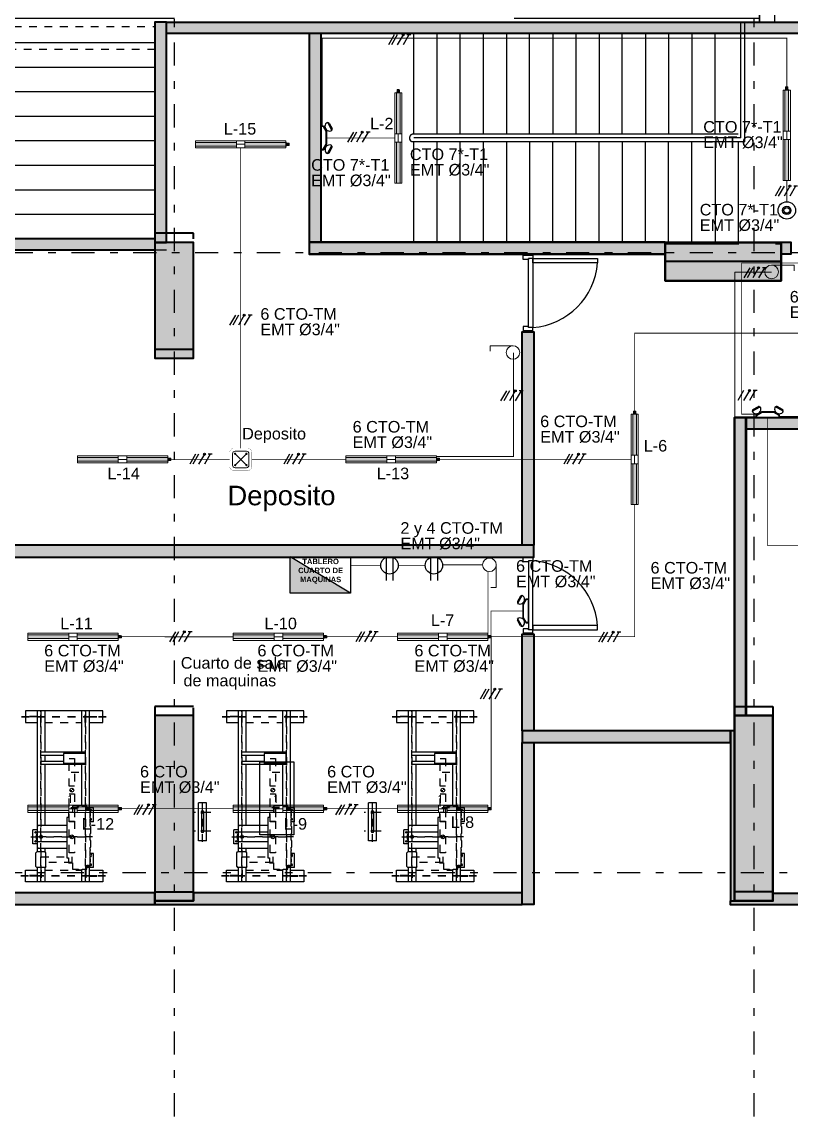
# Model space of a CAD drawing. Header units: millimetres. Extents: x 154 to 500, y 38 to 256.
# Drawn here: x 257.01 to 266.96, y 48.11 to 62.34 of the extents above; entities that cross this region are included whole.
import ezdxf
from ezdxf.enums import TextEntityAlignment as Align
from ezdxf.lldxf.tags import DXFTag

# ---------------------------------------------------------------- set-up
doc = ezdxf.new("R2010")
doc.units = ezdxf.units.MM
for name, pattern in [('CENTER', [0.7, 0.3, -0.2, 0, -0.2]), ('CENTER2', [28.575, 19.05, -3.175, 3.175, -3.175]), ('CENTERX2', [4, 2.5, -0.5, 0.5, -0.5]), ('DASHDOT2', [0.5, 0.25, -0.125, 0, -0.125]), ('DASHED2', [9.525, 6.35, -3.175]), ('DASHEDX2', [1.5, 1, -0.5]), ('HIDDEN', [9.525, 6.35, -3.175]), ('HIDDEN2', [4.7625, 3.175, -1.5875]), ('LÍNEAS_OCULTASX2', [0.75, 0.5, -0.25]), ('PHANTOMX2', [5, 2.5, -0.5, 0.5, -0.5, 0.5, -0.5])]:
    doc.linetypes.add(name, pattern=pattern)
doc.layers.get('Defpoints').update_dxf_attribs({"color": 8})
for name, color, linetype in [('-ALAMBRADO', 7, 'Continuous'), ('-CN-GYD-ILUMINACION-EM', 1, 'Continuous'), ('-CN-GYD-TEXTOS', 7, 'Continuous'), ('1amobla', 253, 'Continuous'), ('A-columnas', 6, 'Continuous'), ('AMOBLAMIENTO', 252, 'Continuous'), ('ANGULO', 3, 'Continuous'), ('AREA PARQUEO', 253, 'Continuous'), ('CAJA DE PASO', 86, 'Continuous'), ('CIELOS', 2, 'Continuous'), ('E-BORDE LOSA', 4, 'Continuous'), ('EJE-ESTRUCTURA', 254, 'CENTER'), ('EJES', 1, 'DASHDOT2'), ('HATCH', 2, 'Continuous'), ('JCA_PROYECCIONES', 1, 'HIDDEN2'), ('LUMINARIA DE EMERGENCIA', 1, 'Continuous'), ('MAQUINA', 31, 'Continuous'), ('MAQUINA BASE', 82, 'Continuous'), ('MAQUINA VIGAS', 84, 'Continuous'), ('MAQUINA ZAPATAS', 84, 'Continuous'), ('MUROS', 30, 'Continuous'), ('PROYECCION', 1, 'DASHED2'), ('SENSOR MOVIMIENTO', 3, 'Continuous'), ('suiches', 3, 'Continuous'), ('TB', 7, 'Continuous'), ('TOMA', 1, 'Continuous')]:
    doc.layers.add(name, color=color, linetype=linetype)
for name, color, linetype, lineweight in [('-CN-GYD-ILUMINACIÓN', 3, 'Continuous', 20), ('-CN-GYD-LUMINARIA LED HERMETICA', 1, 'Continuous', 5), ('-CN-GYD-TUBERÍA ILUMINACION', 5, 'Continuous', 18), ('-CN-GYD-TUBERÍA TOMACORRIENTE PVC', 86, 'Continuous', 18), ('-CN-INTERRUPTORES DE PARED', 3, 'Continuous', 20), ('_TEXTO', 7, 'Continuous', 9), ('Columna', 250, 'Continuous', 40), ('TEXTOS', 7, 'Continuous', 20), ('Textos 1', 7, 'Continuous', 25)]:
    doc.layers.add(name, color=color, linetype=linetype, lineweight=lineweight)
doc.layers.add('A-HATCH CONCRETO', color=7, linetype='Continuous', true_color=0xb8b8b8)
doc.layers.add('Estructura', color=7, linetype='Continuous', lineweight=40, true_color=0x383838)
doc.layers.add('Muro', color=7, linetype='Continuous', lineweight=40, true_color=0x2b2b2b)
doc.styles.add('CORPORATIVO', font='simplex.shx')
doc.styles.add('DIM', font='ROMANS.shx')
doc.styles.add('GYD', font='arial.ttf', dxfattribs={"height": 2.5})
doc.styles.get("Standard").update_dxf_attribs({"font": 'arial.ttf'})
tags = doc.linetypes.add('EMT_LINE', pattern='A,0.5,-0.2,["EMT",Standard,S=0.1,R=0,X=-0.1,Y=-0.05],-0.25', length=0.95).pattern_tags.tags
tags[6] = DXFTag(74, 10)
doc.dimstyles.new('dim-10', dxfattribs={"dimscale": 10, "dimtxt": 0.0015, "dimasz": 0.0008, "dimexe": 0.0003, "dimexo": 0.001, "dimgap": 0.0005, "dimtad": 2, "dimzin": 4, "dimdsep": 46, "dimtxsty": 'DIM', "dimblk": 'ARCHTICK', "dimcen": 0.0025, "dimclrd": 1, "dimclre": 256, "dimclrt": 2, "dimadec": 0, "dimazin": 0, "dimtfac": 1, "dimtmove": 2, "dimatfit": 0, "dimldrblk": 'OPEN30', "dimfxl": 1, "dimtolj": 1, "dimtzin": 0, "dimarcsym": 0})
pattern_1 = [(270, (73.633, -1.35), (10.40324, -6.00631), [1.50158, -10.51105]), (360, (73.6335, -2.101), (10.40324, 6.00631), [0.75079, -20.05569]), (360, (73.6335, -2.289), (10.40324, 6.00631), [0.60063, -20.20584]), (360, (73.6335, -1.9134), (10.40324, 6.00631), [0.60063, -20.20584]), (330, (73.633, -2.477), (10.40324, 6.00631), [0.4805, -11.53212]), (30, (73.633, -1.726), (4e-09, 12.01262), [0.4805, -11.53212])]

# ---------------------------------------------------------------- blocks, each defined once
blk = doc.blocks.new('_ArchTick')
at = {"color": 0, "linetype": 'ByBlock', "const_width": 0.15}
blk.add_lwpolyline([(-0.5, -0.5), (0.5, 0.5)], dxfattribs=at)
blk = doc.blocks.new('*D113')
at = {"layer": 'CIELOS', "lineweight": -2, "ltscale": 0.01, "transparency": 16777216}
for p, q in [((266.55, 62.347), (266.55, 63.016)), ((266.75, 62.347), (266.75, 63.016))]:
    blk.add_line(p, q, dxfattribs=at)
at = {"layer": 'CIELOS', "color": 1, "lineweight": -2, "ltscale": 0.01, "transparency": 16777216}
blk.add_line((266.75, 63.013), (266.55, 63.013), dxfattribs=at)
at = {"layer": 'Defpoints', "color": 0, "ltscale": 0.01, "transparency": 16777216}
for p in [(266.55, 63.013), (266.55, 62.337), (266.75, 62.337)]:
    blk.add_point(p, dxfattribs=at)
at = {"layer": 'CIELOS', "color": 1, "lineweight": -2, "ltscale": 0.01, "transparency": 16777216, "xscale": 0.008, "yscale": 0.008, "zscale": 0.008, "rotation": 180}
blk.add_blockref('_ArchTick', (266.55, 63.013), dxfattribs=at)
at = {"layer": 'CIELOS', "color": 1, "lineweight": -2, "ltscale": 0.01, "transparency": 16777216, "xscale": 0.008, "yscale": 0.008, "zscale": 0.008}
blk.add_blockref('_ArchTick', (266.75, 63.013), dxfattribs=at)
at = {"layer": 'CIELOS', "color": 2, "ltscale": 0.01, "transparency": 16777216, "insert": (266.65, 63.025), "char_height": 0.015, "attachment_point": 5, "style": 'DIM'}
blk.add_mtext('\\A1;.20', dxfattribs=at)
blk = doc.blocks.new('_Open30')
at = {"color": 0, "linetype": 'ByBlock', "lineweight": -2}
for p, q in [((-1, 0.3), (0, 0)), ((0, 0), (-1, -0.3)), ((0, 0), (-1, 0))]:
    blk.add_line(p, q, dxfattribs=at)
blk = doc.blocks.new('GG_HERMETICA')
h = blk.add_hatch()
h.set_pattern_fill('SWAMP', color=252, scale=0.472938, angle=270)
h.set_pattern_definition(pattern_1)
h.paths.add_polyline_path([(-20, -30), (-20, 17), (-550, 17), (-550, -30)])
h = blk.add_hatch()
h.set_pattern_fill('SWAMP', color=252, scale=0.472938, angle=270)
h.set_pattern_definition(pattern_1)
h.paths.add_polyline_path([(620, -30), (620, 17), (90, 17), (90, -30)])
at = {"layer": '-CN-GYD-ILUMINACIÓN', "color": 1, "extrusion": (0, 0, -1)}
for p, q in [((-550, -53), (-550, 40)), ((-550, 40), (-525, 40)), ((-525, 40), (-20, 40)), ((90, 40), (620, 40)), ((620, 40), (620, -53)), ((-20, -53), (-550, -53)), ((594, -53), (90, -53)), ((620, -53), (594, -53))]:
    blk.add_line(p, q, dxfattribs=at)
at = {"layer": '-CN-GYD-ILUMINACIÓN', "color": 1}
for p, q in [((90, 40), (-20, 40)), ((-20, 40), (-20, -53)), ((90, -53), (90, 40)), ((622, 6), (620, 6)), ((620, 6), (620, -6)), ((622, 10), (623, 11)), ((622, 8), (622, 10)), ((622, 7), (622, 8)), ((622, 5), (622, 7)), ((622, -6), (622, 6)), ((623, 4), (622, 5)), ((622, -3), (623, 1)), ((623, 11), (623, 11)), ((623, 11), (630, 11)), ((623, 1), (623, 4)), ((623, 1), (623, 1)), ((630, 11), (630, 6)), ((630, 6), (631, 6)), ((631, 6), (631, 9)), ((631, 9), (639, 9)), ((639, 9), (639, 6)), ((639, 6), (640, 6)), ((640, 10), (650, 10)), ((640, 6), (640, 10)), ((650, 10), (652, 8)), ((652, 8), (656, 8)), ((656, 8), (658, 8)), ((658, 8), (661, 5)), ((661, 5), (661, -6)), ((-20, -6), (90, -6)), ((620, -19), (620, -6)), ((622, -19), (620, -19)), ((622, -6), (622, -3)), ((622, -6), (622, -9)), ((622, -6), (622, -19)), ((622, -9), (623, -13)), ((623, -17), (622, -18)), ((622, -18), (622, -19)), ((622, -19), (622, -21)), ((622, -21), (622, -22)), ((622, -22), (623, -24)), ((623, -13), (623, -14)), ((623, -14), (623, -17)), ((623, -24), (623, -24)), ((623, -24), (630, -24)), ((630, -24), (630, -19)), ((630, -19), (631, -19)), ((631, -19), (631, -22)), ((631, -22), (639, -22)), ((639, -22), (639, -19)), ((639, -19), (640, -19)), ((640, -19), (640, -22)), ((640, -22), (650, -22)), ((650, -22), (652, -20)), ((652, -20), (656, -20)), ((656, -20), (658, -20)), ((658, -20), (661, -17)), ((661, -17), (661, -6))]:
    blk.add_line(p, q, dxfattribs=at)
for points in [[(623, 4), (630, 4)], [(623, 1), (630, 1)], [(629, 11), (629, 4), (629, 1), (629, -6)], [(630, 6), (630, -6)], [(631, 6), (631, -6)], [(639, 2), (631, 2)], [(639, 6), (639, -6)], [(640, 6), (640, -6)], [(640, 1), (650, 1), (650, 3), (640, 3)], [(650, 3), (652, 5)], [(650, 1), (652, -3)], [(652, 8), (652, -6)], [(-20, -53), (90, -53)], [(623, -14), (630, -14)], [(623, -17), (630, -17)], [(629, -24), (629, -17), (629, -14), (629, -6)], [(630, -19), (630, -6)], [(631, -19), (631, -6)], [(639, -15), (631, -15)], [(639, -19), (639, -6)], [(640, -19), (640, -6)], [(640, -14), (650, -14), (650, -15), (640, -15)], [(650, -14), (652, -10)], [(650, -15), (652, -17)], [(652, -20), (652, -6)]]:
    blk.add_lwpolyline(points, dxfattribs=at)
at = {"color": 1}
for points in [[(-20, 17), (-20, -30), (-550, -30), (-550, 17)], [(620, 17), (620, -30), (90, -30), (90, 17)]]:
    blk.add_lwpolyline(points, close=True, dxfattribs=at)
blk = doc.blocks.new('*U73')
at = {"layer": '-CN-GYD-ILUMINACION-EM', "ltscale": 0.3}
for p, q in [((-145, 270), (-200, 170)), ((-114, 285), (-197, 136)), ((-119, 277), (-119, 277)), ((-193, 144), (-193, 144)), ((-145, -270), (-200, -170)), ((-114, -285), (-197, -136)), ((-193, -144), (-193, -144)), ((-119, -277), (-119, -277))]:
    blk.add_line(p, q, dxfattribs=at)
at = {"layer": '-CN-GYD-ILUMINACION-EM'}
for p, q in [((0, 217), (-46, 217)), ((0, 207), (-40, 207)), ((0, -217), (0, 217)), ((-104, 116), (-104, -116)), ((-94, 114), (-94, -114)), ((-46, -217), (0, -217)), ((-40, -207), (0, -207))]:
    blk.add_line(p, q, dxfattribs=at)
for points in [[(-46, 217), (-104, 116)], [(-40, 207), (-94, 114)], [(-56, 199), (-70, 208)], [(-96, 130), (-110, 138)], [(-96, -130), (-110, -138)], [(-46, -217), (-104, -116)], [(-40, -207), (-94, -114)], [(-56, -199), (-70, -208)]]:
    blk.add_lwpolyline(points, dxfattribs=at)
at = {"layer": '-CN-GYD-ILUMINACION-EM', "ltscale": 0.3}
for centre, radius, start, end in [((-156, 211), 85.5, 240.9715, 60.9715), ((-128, 260), 19.1, 60.9715, 150.9715), ((-183, 161), 19.1, 150.9715, 240.9715), ((-183, -161), 19.1, 119.0285, 209.0285), ((-156, -211), 85.5, 299.0285, 119.0285), ((-128, -260), 19.1, 209.0285, 299.0285)]:
    blk.add_arc(centre, radius, start, end, dxfattribs=at)
at = {"layer": '-CN-GYD-TEXTOS', "style": 'GYD'}
blk.add_attdef('5', (-68, -406), '', height=125, rotation=90, dxfattribs=at)
blk = doc.blocks.new('*U115')
at = {"layer": '-CN-GYD-ILUMINACION-EM', "ltscale": 0.3}
for p, q in [((-145, 270), (-200, 170)), ((-114, 285), (-197, 136)), ((-119, 277), (-119, 277)), ((-193, 144), (-193, 144)), ((-145, -270), (-200, -170)), ((-114, -285), (-197, -136)), ((-193, -144), (-193, -144)), ((-119, -277), (-119, -277))]:
    blk.add_line(p, q, dxfattribs=at)
at = {"layer": '-CN-GYD-ILUMINACION-EM'}
for p, q in [((0, 217), (-46, 217)), ((0, 207), (-40, 207)), ((0, -217), (0, 217)), ((-104, 116), (-104, -116)), ((-94, 114), (-94, -114)), ((-46, -217), (0, -217)), ((-40, -207), (0, -207))]:
    blk.add_line(p, q, dxfattribs=at)
for points in [[(-46, 217), (-104, 116)], [(-40, 207), (-94, 114)], [(-56, 199), (-70, 208)], [(-96, 130), (-110, 138)], [(-96, -130), (-110, -138)], [(-46, -217), (-104, -116)], [(-40, -207), (-94, -114)], [(-56, -199), (-70, -208)]]:
    blk.add_lwpolyline(points, dxfattribs=at)
at = {"layer": '-CN-GYD-ILUMINACION-EM', "ltscale": 0.3}
for centre, radius, start, end in [((-156, 211), 85.5, 240.9715, 60.9715), ((-128, 260), 19.1, 60.9715, 150.9715), ((-183, 161), 19.1, 150.9715, 240.9715), ((-183, -161), 19.1, 119.0285, 209.0285), ((-156, -211), 85.5, 299.0285, 119.0285), ((-128, -260), 19.1, 209.0285, 299.0285)]:
    blk.add_arc(centre, radius, start, end, dxfattribs=at)
at = {"layer": '-CN-GYD-TEXTOS', "style": 'GYD'}
blk.add_attdef('5', (-68, -406), '', height=125, rotation=90, dxfattribs=at)
blk = doc.blocks.new('A$C6eb1346c')
at = {"layer": '-CN-INTERRUPTORES DE PARED', "color": 3, "extrusion": (0, 0, -1)}
for p, q in [((0.176, 0.352), (0.764, 0.352)), ((0.764, 0.352), (0.764, 0.208))]:
    blk.add_line(p, q, dxfattribs=at)
blk.add_circle((-0.176, 0.176), 0.176, dxfattribs=at)
blk = doc.blocks.new('Caja de paso')
at = {"layer": '-CN-GYD-TUBERÍA TOMACORRIENTE PVC', "const_width": 0.00173}
blk.add_lwpolyline([(-0.111, 0.067), (-0.111, -0.067, 0.414214), (-0.067, -0.111), (0.067, -0.111, 0.414214), (0.111, -0.067), (0.111, 0.067, 0.414214), (0.067, 0.111), (-0.067, 0.111, 0.414214)], format="xyb", close=True, dxfattribs=at)
at = {"layer": '-CN-GYD-TUBERÍA TOMACORRIENTE PVC'}
blk.add_lwpolyline([(-0.057, -0.082), (0.057, -0.082, 0.414214), (0.082, -0.057), (0.082, 0.057, 0.414214), (0.057, 0.082), (-0.057, 0.082, 0.414214), (-0.082, 0.057), (-0.082, -0.057, 0.414214)], format="xyb", close=True, dxfattribs=at)
at = {"layer": '-CN-GYD-TUBERÍA TOMACORRIENTE PVC', "linetype": 'LÍNEAS_OCULTASX2'}
for points in [[(-0.057, 0.057), (0.057, -0.057)], [(0.057, 0.057), (-0.057, -0.057)]]:
    blk.add_lwpolyline(points, dxfattribs=at)
at = {"layer": '-CN-GYD-TUBERÍA TOMACORRIENTE PVC'}
for centre in [(-0.057, 0.057), (0.057, 0.057), (-0.057, -0.057), (0.057, -0.057)]:
    blk.add_circle(centre, 0.00665, dxfattribs=at)
blk = doc.blocks.new('Sensor 360º_')
at = {"layer": 'suiches'}
for radius in [0.113, 0.054, 0.0375]:
    blk.add_circle((0, 0), radius, dxfattribs=at)
blk = doc.blocks.new('3x')
at = {"layer": '-ALAMBRADO'}
h = blk.add_hatch(color=256, dxfattribs=at)
edge = h.paths.add_edge_path()
edge.add_arc((0.078, 0.13), 0.025, 0, 360)
for p, q in [((-0.152, 0.13), (-0.302, -0.13)), ((-0.072, 0.13), (-0.222, -0.13)), ((0.078, 0.13), (-0.072, -0.13)), ((0.228, 0.13), (0.078, -0.13))]:
    blk.add_line(p, q, dxfattribs=at)
blk.add_lwpolyline([(0.278, 0.13), (0.178, 0.13)], dxfattribs=at)
blk.add_circle((0.078, 0.13), 0.025, dxfattribs=at)
blk = doc.blocks.new('*U60')
at = {"layer": '-ALAMBRADO'}
blk.add_blockref('3x', (0, 0), dxfattribs=at)
blk = doc.blocks.new('2x')
at = {"layer": '-ALAMBRADO'}
h = blk.add_hatch(color=256, dxfattribs=at)
edge = h.paths.add_edge_path()
edge.add_arc((0.075, 0.13), 0.025, 0, 360)
for p, q in [((-0.075, 0.13), (-0.225, -0.13)), ((0.075, 0.13), (-0.075, -0.13)), ((0.225, 0.13), (0.075, -0.13))]:
    blk.add_line(p, q, dxfattribs=at)
blk.add_lwpolyline([(0.275, 0.13), (0.175, 0.13)], dxfattribs=at)
blk.add_circle((0.075, 0.13), 0.025, dxfattribs=at)
blk = doc.blocks.new('*U63')
at = {"layer": '-ALAMBRADO'}
blk.add_blockref('2x', (0, 0), dxfattribs=at)
blk = doc.blocks.new('t')
at = {"layer": 'TOMA'}
for p, q in [((0.0063, 0.03), (0.2042, 0.03)), ((0.0063, -0.03), (0.2042, -0.03))]:
    blk.add_line(p, q, dxfattribs=at)
blk.add_circle((0.075, 0), 0.075, dxfattribs=at)
blk = doc.blocks.new('TB')
at = {"layer": 'TB'}
h = blk.add_hatch(color=256, dxfattribs=at)
h.dxf.hatch_style = 1
h.paths.add_polyline_path([(0.1564, 0), (-0.1564, 0.1562), (-0.1564, 0)])
blk.add_lwpolyline([(-0.1564, 0.1562), (0.1564, 0.1562), (0.1564, 0), (-0.1564, 0)], close=True, dxfattribs=at)
blk.add_lwpolyline([(0.1564, 0), (-0.1564, 0.1562)], dxfattribs=at)
blk = doc.blocks.new('*D132')
at = {"layer": 'CIELOS', "lineweight": -2, "ltscale": 0.01, "transparency": 16777216}
for p, q in [((27.616, 14.234), (27.616, 14.903)), ((27.816, 14.234), (27.816, 14.903))]:
    blk.add_line(p, q, dxfattribs=at)
at = {"layer": 'CIELOS', "color": 1, "lineweight": -2, "ltscale": 0.01, "transparency": 16777216}
blk.add_line((27.816, 14.9), (27.616, 14.9), dxfattribs=at)
at = {"layer": 'Defpoints', "color": 0, "ltscale": 0.01, "transparency": 16777216}
for p in [(27.616, 14.9), (27.616, 14.224), (27.816, 14.224)]:
    blk.add_point(p, dxfattribs=at)
at = {"layer": 'CIELOS', "color": 1, "lineweight": -2, "ltscale": 0.01, "transparency": 16777216, "xscale": 0.008, "yscale": 0.008, "zscale": 0.008, "rotation": 180}
blk.add_blockref('_ArchTick', (27.616, 14.9), dxfattribs=at)
at = {"layer": 'CIELOS', "color": 1, "lineweight": -2, "ltscale": 0.01, "transparency": 16777216, "xscale": 0.008, "yscale": 0.008, "zscale": 0.008}
blk.add_blockref('_ArchTick', (27.816, 14.9), dxfattribs=at)
at = {"layer": 'CIELOS', "color": 2, "ltscale": 0.01, "transparency": 16777216, "insert": (27.716, 14.912), "char_height": 0.015, "attachment_point": 5, "style": 'DIM'}
blk.add_mtext('\\A1;.20', dxfattribs=at)
blk = doc.blocks.new('dcedfedwed')
at = {"layer": 'HATCH'}
h = blk.add_hatch(color=256, dxfattribs=at)
h.paths.add_polyline_path([(0, 630), (0, 605), (25, 605, 0.414214)])
h.paths.add_polyline_path([(0, 605), (-25, 605, 0.414214), (0, 580)])
h = blk.add_hatch(color=256, dxfattribs=at)
h.paths.add_polyline_path([(0, 25), (0, 0), (25, 0, 0.414214)])
h.paths.add_polyline_path([(0, 0), (-25, 0, 0.414214), (0, -25)])
at = {"layer": 'ANGULO', "linetype": 'CENTERX2'}
for p, q in [((-87, 230), (87, 230)), ((-92, -230), (92, -230))]:
    blk.add_line(p, q, dxfattribs=at)
at = {"layer": 'EJES', "ltscale": 2}
for p, q in [((910, 670), (910, 150)), ((800, 530), (1020, 530)), ((800, 290), (1020, 290))]:
    blk.add_line(p, q, dxfattribs=at)
for points, elevation in [([(-175, -1025), (-175, 1185)], 0), ([(532, 605), (-268, 605)], -388613), ([(654, -950), (-445, -950)], -388613)]:
    blk.add_lwpolyline(points, close=True, dxfattribs=dict(at, elevation=elevation))
for points in [[(400, -1025), (400, 1185)], [(662, 1110), (-437, 1110)]]:
    blk.add_lwpolyline(points, close=True, dxfattribs=at)
at = {"layer": 'HATCH'}
for centre in [(0, 605), (0, 0)]:
    blk.add_circle(centre, 25, dxfattribs=at)
at = {"layer": 'MAQUINA', "linetype": 'Continuous', "ltscale": 3, "elevation": -388613}
blk.add_lwpolyline([(-189, 205), (-135, 205, -0.365977), (-132, 202, 0.365977), (-129, 200), (-85, 200), (-85, 206), (-10, 206), (-10, 290), (44, 290), (44, 355), (64, 355), (64, 875), (44, 875), (44, 940), (-10, 940), (-10, 1024), (-85, 1024), (-85, 1030), (-129, 1030, 0.365977), (-132, 1028, -0.365977), (-135, 1025), (-193, 1025), (-193, 970), (-216, 970), (-216, 977, 0.414214), (-218, 978), (-232, 978, 0.414214), (-233, 977), (-233, 965), (-238, 965), (-238, 880), (-237, 880), (-237, 870), (-240, 870, 0.388879), (-241, 868), (-241, 862, 0.388879), (-240, 860), (-237, 860), (-237, 780), (-240, 780, 0.388879), (-241, 778), (-241, 772, 0.388879), (-240, 770), (-237, 769), (-237, 744, 0.27418), (-247, 727), (-247, 663, 0.27418), (-237, 646), (-237, 610), (-240, 610, 0.388879), (-241, 608), (-241, 602, 0.388879), (-240, 600), (-237, 600), (-237, 564, 0.27418), (-247, 547), (-247, 483, 0.27418), (-237, 466), (-237, 441), (-240, 440, 0.388879), (-241, 438), (-241, 432, 0.388879), (-240, 430), (-237, 430), (-237, 370), (-240, 370, 0.388879), (-241, 368), (-241, 362, 0.388879), (-240, 360), (-237, 360), (-237, 352), (-238, 352), (-238, 265), (-233, 265), (-233, 254, 0.414214), (-232, 252), (-218, 252, 0.414214), (-216, 254), (-216, 262), (-193, 262), (-193, 206), (-189, 206)], format="xyb", dxfattribs=at)
at = {"layer": 'MAQUINA BASE', "linetype": 'Continuous', "ltscale": 3}
for p, q in [((335, 990, -388613), (345, 1000, -388613)), ((345, 1000, -388613), (455, 1000, -388613)), ((465, 990, -388613), (455, 1000, -388613)), ((335, 990, -388613), (335, 810, -388613)), ((465, 990, -388613), (465, 810, -388613)), ((335, 810, -388613), (345, 800, -388613)), ((345, 800, -388613), (455, 800, -388613)), ((465, 810, -388613), (455, 800, -388613)), ((64, 670), (450, 670)), ((860, 655), (960, 655)), ((860, 655), (860, 165)), ((960, 655), (960, 165)), ((450, 540), (64, 540)), ((899, 535), (902, 535)), ((899, 285), (899, 535)), ((906, 528), (902, 535)), ((914, 528), (918, 535)), ((921, 535), (918, 535)), ((921, 285), (921, 535)), ((899, 285), (902, 285)), ((906, 292), (902, 285)), ((914, 292), (918, 285)), ((921, 285), (918, 285)), ((860, 165), (960, 165))]:
    blk.add_line(p, q, dxfattribs=at)
at = {"layer": 'MAQUINA BASE', "linetype": 'Continuous', "ltscale": 3, "elevation": -388613}
blk.add_lwpolyline([(-193, 985), (-235, 985), (-235, 965)], dxfattribs=at)
at = {"layer": 'MAQUINA BASE', "linetype": 'Continuous', "ltscale": 3}
for points in [[(64, 460), (440, 460), (450, 470), (450, 740), (440, 750), (64, 750)], [(-235, 265), (-235, 245), (-193, 245)]]:
    blk.add_lwpolyline(points, dxfattribs=at)
blk.add_circle((400, 605), 20, dxfattribs=at)
for centre, radius, start, end in [((910, 530), 20, 303.367, 236.633), ((910, 530), 4, 0, 180), ((910, 530), 4, 180, 0), ((910, 290), 20, 123.367, 56.633), ((910, 290), 4, 0, 180), ((910, 290), 4, 180, 0)]:
    blk.add_arc(centre, radius, start, end, dxfattribs=at)
at = {"layer": 'MAQUINA VIGAS'}
for p, q in [((-225, 1000, -388613), (-225, 1185)), ((-125, 1030, -388613), (-125, 1185)), ((350, 1000, -388613), (350, 1185)), ((450, 1000, -388613), (450, 1185)), ((350, 750), (350, 800, -388613)), ((450, 675), (450, 800, -388613)), ((350, 185), (350, 460)), ((450, -1025), (450, 495)), ((-225, -1025), (-225, 230)), ((-125, -315), (-125, 200)), ((350, -315), (350, 185)), ((-175, -330), (-175, -370)), ((-175, -330), (400, -330)), ((-170, -475), (-170, -345)), ((-170, -345), (110, -345)), ((-125, -330), (-125, -315)), ((110, -475), (110, -345)), ((110, -370), (400, -370)), ((350, -330), (350, -315)), ((350, -450), (350, -370)), ((400, -330), (400, -370)), ((-175, -450), (-175, -490)), ((-175, -490), (400, -490)), ((-170, -475), (110, -475)), ((-125, -1025), (-125, -490)), ((110, -450), (400, -450)), ((350, -1025), (350, -490)), ((400, -450), (400, -490))]:
    blk.add_line(p, q, dxfattribs=at)
at = {"layer": 'MAQUINA VIGAS', "linetype": 'PHANTOMX2', "ltscale": 2}
for p, q in [((350, 1035), (-125, 1035)), ((350, -875), (-125, -875))]:
    blk.add_line(p, q, dxfattribs=at)
at = {"layer": 'MAQUINA VIGAS', "linetype": 'DASHEDX2', "ltscale": 3}
for p, q in [((-175, -370), (-170, -370)), ((-175, -450), (-170, -450))]:
    blk.add_line(p, q, dxfattribs=at)
at = {"layer": 'MAQUINA VIGAS', "linetype": 'CENTERX2', "ltscale": 2}
blk.add_line((-61, -330), (61, -330), dxfattribs=at)
at = {"layer": 'MAQUINA VIGAS'}
for points in [[(-225, 1035), (-400, 1035), (-400, 1185), (600, 1185), (600, 1035), (450, 1035)], [(-225, -875), (-400, -875), (-400, -1025), (600, -1025), (600, -875), (450, -875)]]:
    blk.add_lwpolyline(points, dxfattribs=at)
at = {"layer": 'MAQUINA ZAPATAS', "linetype": 'Continuous', "ltscale": 3}
for p, q in [((-280, 1000, -388613), (-280, 820, -388613)), ((-280, 1000, -388613), (-193, 1000, -388613)), ((-280, 820, -388613), (-237, 820, -388613)), ((450, 695), (505, 695)), ((505, 695), (505, 515)), ((450, 515), (505, 515)), ((-280, 410, -388613), (-237, 410)), ((-280, 410, -388613), (-280, 230)), ((-280, 230), (-193, 230))]:
    blk.add_line(p, q, dxfattribs=at)
for centre in [(470, 663), (470, 547)]:
    blk.add_circle(centre, 10, dxfattribs=at)
for centre, radius, start, end in [((-239, 844), 17.6, 97.1345, 277.845), ((-246, 968, -388613), 10, 342.5424, 314.427), ((-175, 910, -388613), 67.5, 160.1763, 199.8237), ((400, 605), 67.5, 317.7946, 42.2054), ((-246, 378), 10, 25.8419, 296.1197), ((-175, 320), 67.5, 160.1763, 199.8237), ((-246, 378), 10, 307.5793, 334.1581), ((-246, 378), 10, 307.5793, 334.1581), ((-246, 262), 10, 45.573, 17.4576)]:
    blk.add_arc(centre, radius, start, end, dxfattribs=at)
at = {"layer": 'PROYECCION'}
for p, q in [((-179, 1035), (-179, 1185)), ((-172, 1035), (-172, 1185)), ((396, 1035), (396, 1185)), ((403, 1035), (403, 1185)), ((-225, 1113), (-400, 1113)), ((-225, 1106), (-400, 1106)), ((450, 1113), (600, 1113)), ((450, 1106), (600, 1106)), ((-225, -947), (-400, -947)), ((-225, -954), (-400, -954)), ((-179, -875), (-179, -1025)), ((-172, -875), (-172, -1025)), ((396, -875), (396, -1025)), ((403, -875), (403, -1025)), ((450, -947), (600, -947)), ((450, -954), (600, -954))]:
    blk.add_line(p, q, dxfattribs=at)
at = {"layer": 'PROYECCION', "linetype": 'DASHEDX2', "elevation": -388613}
for points in [[(0, 936), (400, 936), (400, 864), (0, 864)], [(-35, 810), (35, 810), (35, 400), (-35, 400)], [(-36, 410), (36, 410), (36, 50), (-36, 50)], [(-36, -50), (36, -50), (36, -410), (-36, -410)]]:
    blk.add_lwpolyline(points, close=True, dxfattribs=at)
blk = doc.blocks.new('estructura cubiertas')
at = {"layer": 'EJE-ESTRUCTURA'}
for p, q in [((2131, -5855.354), (2131, -5914.914)), ((2138.498, -5855.354), (2138.498, -5914.914)), ((2138.498, -5855.354), (2138.498, -5914.914)), ((2112.87, -5903.674), (2144.533, -5903.674)), ((2112.731, -5911.699), (2144.533, -5911.699))]:
    blk.add_line(p, q, dxfattribs=at)
at = {"layer": 'Estructura', "linetype": 'HIDDEN2', "ltscale": 0.3}
for points in [[(2131.25, -5904.924), (2131.25, -5903.424), (2130.75, -5903.424), (2130.75, -5904.924)], [(2137.353, -5903.556), (2138.853, -5903.556), (2138.853, -5903.791), (2137.353, -5903.791)], [(2130.75, -5909.549), (2130.75, -5911.949), (2131.25, -5911.949), (2131.25, -5909.549)], [(2138.248, -5911.949), (2138.248, -5909.549), (2138.748, -5909.549), (2138.748, -5911.949)]]:
    blk.add_lwpolyline(points, close=True, dxfattribs=at)
blk = doc.blocks.new('A$C41c49871')
at = {"layer": 'A-HATCH CONCRETO', "ltscale": 0.01}
h = blk.add_hatch(color=256, dxfattribs=at)
h.dxf.hatch_style = 1
h.paths.add_polyline_path([(19.944, 14.224), (19.794, 14.224), (19.794, 11.373), (19.944, 11.373)])
h = blk.add_hatch(color=256, dxfattribs=at)
h.dxf.hatch_style = 1
h.paths.add_polyline_path([(31.595, 14.224), (31.595, 14.074), (19.944, 14.074), (19.944, 14.224)])
h = blk.add_hatch(color=256, dxfattribs=at)
h.dxf.hatch_style = 1
h.paths.add_polyline_path([(28.021, 11.221), (28.021, 11.374), (21.791, 11.374), (21.791, 11.221)])
h.paths.add_polyline_path([(21.943, 14.074), (21.791, 14.074), (21.791, 11.374), (21.943, 11.374)])
h.paths.add_polyline_path([(17.602, 7.453), (17.602, 7.3), (24.698, 7.3), (24.698, 7.453)])
h.paths.add_polyline_path([(24.698, 7.453), (24.546, 7.453), (24.546, 10.213), (24.698, 10.213)])
h.paths.add_polyline_path([(30.437, 9.105), (30.437, 8.953), (27.444, 8.953), (27.444, 5.248), (27.291, 5.248), (27.291, 9.105)])
h.paths.add_polyline_path([(24.698, 5.049), (24.546, 5.049), (24.546, 6.3), (24.698, 6.3)])
h = blk.add_hatch(color=256, dxfattribs=at)
h.dxf.hatch_style = 1
edge = h.paths.add_edge_path()
edge.add_line((19.794, 11.423), (19.794, 11.273))
edge.add_line((19.794, 11.273), (17.452, 11.273))
edge.add_line((17.452, 11.273), (17.452, 11.423))
edge.add_line((17.452, 11.423), (19.794, 11.423))
h = blk.add_hatch(color=256, dxfattribs=at)
h.dxf.hatch_style = 1
edge = h.paths.add_edge_path()
edge.add_line((27.241, 5.049), (24.546, 5.049))
edge.add_line((24.546, 5.049), (24.546, 4.899))
edge.add_line((24.546, 4.899), (27.241, 4.899))
edge.add_line((27.241, 4.899), (27.241, 5.049))
h = blk.add_hatch(color=256, dxfattribs=at)
h.dxf.hatch_style = 1
h.paths.add_polyline_path([(27.291, 5.049), (27.241, 5.049), (27.241, 2.848), (27.291, 2.848)])
h = blk.add_hatch(color=256, dxfattribs=at)
h.dxf.hatch_style = 1
h.paths.add_polyline_path([(24.546, 4.899), (24.696, 4.899), (24.696, 2.803), (24.546, 2.803)])
h = blk.add_hatch(color=256, dxfattribs=at)
h.dxf.hatch_style = 1
h.paths.add_polyline_path([(19.794, 2.803), (19.794, 2.953), (17.452, 2.953), (17.452, 2.803)])
h = blk.add_hatch(color=256, dxfattribs=at)
h.dxf.hatch_style = 1
h.paths.add_polyline_path([(24.546, 2.953), (20.294, 2.953), (20.294, 2.848), (19.794, 2.848), (19.794, 2.803), (24.546, 2.803)])
h = blk.add_hatch(color=256, dxfattribs=at)
h.dxf.hatch_style = 1
h.paths.add_polyline_path([(31.445, 2.798), (27.241, 2.798), (27.241, 2.848), (27.791, 2.848), (27.791, 2.948), (31.445, 2.948)])
at = {"layer": 'E-BORDE LOSA', "ltscale": 0.01}
h = blk.add_hatch(dxfattribs=at)
h.set_pattern_fill('ANSI31', color=251, scale=0.1, angle=135)
h.set_pattern_definition([(180, (-2297.22325, 5989.79684), (-3e-17, -0.3175), [])])
h.paths.add_polyline_path([(15.949, 11.423), (19.794, 11.423), (19.796, 14.227), (20.047, 14.227), (20.043, 49.931), (15.948, 49.932)])
h = blk.add_hatch(dxfattribs=at)
h.set_pattern_fill('ANSI31', color=251, scale=0.1, angle=135)
h.set_pattern_definition([(180, (-2290.2291, 5989.79684), (-3e-17, -0.3175), [])])
h.paths.add_polyline_path([(24.44, 14.225), (27.618, 14.224), (27.615, 20.897), (24.437, 20.898)])
at = {"layer": 'Estructura', "ltscale": 0.01}
h = blk.add_hatch(color=256, dxfattribs=at)
h.dxf.hatch_style = 1
h.paths.add_polyline_path([(19.794, 9.873), (20.294, 9.873), (20.294, 11.373), (19.794, 11.373)])
h.paths.add_polyline_path([(19.794, 2.848), (20.294, 2.848), (20.294, 5.248), (19.794, 5.248)])
h.paths.add_polyline_path([(27.291, 2.848), (27.791, 2.848), (27.791, 5.248), (27.291, 5.248)])
h.paths.add_polyline_path([(27.896, 10.873), (27.896, 11.373), (26.396, 11.373), (26.396, 10.873)])
blk.add_line((24.698, 6.3), (24.685, 6.314))
at = {"layer": '1amobla', "linetype": 'CENTER2', "ltscale": 0.3}
for p, q in [((27.377, 12.724), (27.377, 14.222)), ((27.427, 12.674), (27.427, 14.222)), ((23.141, 14.074), (23.141, 12.774)), ((23.441, 14.074), (23.441, 12.774)), ((23.741, 14.074), (23.741, 12.774)), ((24.041, 14.074), (24.041, 12.774)), ((24.341, 14.074), (24.341, 12.774)), ((24.641, 12.774), (24.641, 14.074)), ((24.941, 14.074), (24.941, 12.774)), ((25.241, 14.074), (25.241, 12.774)), ((25.541, 14.074), (25.541, 12.774)), ((25.841, 12.774), (25.841, 14.074)), ((26.141, 14.074), (26.141, 12.774)), ((26.441, 14.074), (26.441, 12.774)), ((26.741, 14.074), (26.741, 12.774)), ((27.041, 12.774), (27.041, 14.074)), ((27.427, 12.674), (23.119, 12.674)), ((27.341, 12.774), (23.138, 12.774)), ((23.141, 12.674), (23.141, 11.374)), ((27.377, 12.724), (23.144, 12.725)), ((23.441, 12.674), (23.441, 11.374)), ((23.741, 12.674), (23.741, 11.374)), ((24.041, 12.674), (24.041, 11.374)), ((24.041, 12.674), (24.041, 11.374)), ((24.341, 12.674), (24.341, 11.374)), ((24.641, 12.674), (24.641, 11.374)), ((24.941, 11.374), (24.941, 12.674)), ((25.241, 11.374), (25.241, 12.674)), ((25.541, 11.374), (25.541, 12.674)), ((25.841, 12.674), (25.841, 11.374)), ((26.141, 11.374), (26.141, 12.674)), ((26.441, 11.374), (26.441, 12.674)), ((26.741, 11.374), (26.741, 12.674)), ((27.041, 12.674), (27.042, 11.373)), ((27.341, 12.674), (27.341, 11.374))]:
    blk.add_line(p, q, dxfattribs=at)
for centre, radius, start, end in [((23.138, 12.724), 0.05, 90, 180), ((23.144, 12.725), 0.0569, 180.7333, 243.107), ((23.141, 12.724), 0.05, 269.999997861397, 270.0000000333505), ((23.441, 12.724), 0.05, 269.999997861397, 270.0000000333505), ((23.741, 12.724), 0.05, 269.999997861397, 270.0000000333505), ((24.041, 12.724), 0.05, 269.999997861397, 270.0000000333505), ((24.341, 12.724), 0.05, 269.999997861397, 270.0000000333505)]:
    blk.add_arc(centre, radius, start, end, dxfattribs=at)
at = {"layer": 'A-columnas', "color": 40, "true_color": 0xf8d731}
blk.add_lwpolyline([(19.794, 11.373), (19.794, 14.224), (31.595, 14.224)], dxfattribs=at)
at = {"layer": 'AMOBLAMIENTO'}
for points in [[(24.628, 11.15), (24.559, 11.15), (24.559, 11.207), (24.685, 11.207), (24.685, 11.165), (24.628, 11.165), (24.628, 11.15)], [(24.671, 11.221), (24.671, 11.207), (24.573, 11.207), (24.573, 11.221)], [(24.685, 11.165), (24.685, 10.27), (24.628, 10.27), (24.628, 11.165)], [(24.628, 10.27), (24.628, 10.284), (24.559, 10.284), (24.559, 10.228), (24.685, 10.228), (24.685, 10.27)], [(24.671, 10.213), (24.671, 10.228), (24.573, 10.228), (24.573, 10.213)], [(24.628, 7.251), (24.628, 7.237), (24.559, 7.237), (24.559, 7.294), (24.685, 7.294), (24.685, 7.251)], [(24.671, 7.308), (24.671, 7.294), (24.573, 7.294), (24.573, 7.308)], [(24.685, 6.357), (24.685, 7.251), (24.628, 7.251), (24.628, 6.357)], [(24.628, 6.371), (24.559, 6.371), (24.559, 6.314), (24.685, 6.314), (24.685, 6.357), (24.628, 6.357), (24.628, 6.371)], [(24.671, 6.3), (24.671, 6.314), (24.573, 6.314), (24.573, 6.3)]]:
    blk.add_lwpolyline(points, dxfattribs=at)
at = {"layer": 'AMOBLAMIENTO', "linetype": 'HIDDEN'}
for points in [[(24.685, 11.108), (24.685, 11.165), (25.522, 11.165), (25.522, 11.108)], [(24.685, 6.414), (24.685, 6.357), (25.522, 6.357), (25.522, 6.414)]]:
    blk.add_lwpolyline(points, close=True, dxfattribs=at)
at = {"layer": 'AMOBLAMIENTO'}
for centre, start, end in [((24.614, 11.178), 274.4578, 355.5956), ((24.614, 6.344), 4.4044, 85.5422)]:
    blk.add_arc(centre, 0.91, start, end, dxfattribs=at)
at = {"layer": 'AREA PARQUEO', "color": 2}
blk.add_lwpolyline([(21.152, 4.651), (21.59, 4.651), (21.59, 3.703), (21.152, 3.703)], close=True, dxfattribs=at)
at = {"layer": 'CIELOS', "ltscale": 0.01}
blk.add_lwpolyline([(11.244, 5.185), (2.565, 5.185), (2.565, 14.17), (8.371, 14.17), (8.371, 49.932), (22.945, 49.932), (22.945, 20.898), (27.617, 20.898), (27.616, 14.224), (27.816, 14.224), (27.817, 21.098), (23.145, 21.098), (23.145, 50.132), (8.171, 50.132), (8.171, 14.37), (2.365, 14.37), (2.365, 4.985), (11.244, 4.985), (11.244, 5.185)], dxfattribs=at)
at = {"layer": 'Columna', "ltscale": 0.01}
blk.add_line((27.291, 9.105), (27.291, 2.848), dxfattribs=at)
for points in [[(19.794, 11.373), (19.794, 9.873)], [(26.396, 11.374), (26.396, 10.873), (27.896, 10.873), (27.896, 11.373), (26.396, 11.373)], [(27.291, 2.848), (27.791, 2.848), (27.791, 5.248)]]:
    blk.add_lwpolyline(points, dxfattribs=at)
blk.add_lwpolyline([(19.794, 2.848), (20.294, 2.848), (20.294, 5.248), (19.794, 5.248)], close=True, dxfattribs=at)
at = {"layer": 'E-BORDE LOSA'}
blk.add_line((19.944, 11.273), (17.602, 11.273), dxfattribs=at)
at = {"layer": 'Estructura'}
for points in [[(20.294, 9.873), (20.294, 11.373), (19.794, 11.373), (19.794, 9.873)], [(26.396, 11.373), (27.896, 11.373), (27.896, 10.873), (26.396, 10.873)], [(19.794, 5.248), (19.794, 2.848), (20.294, 2.848), (20.294, 5.248)], [(27.291, 2.848), (27.291, 5.248), (27.791, 5.248), (27.791, 2.848)]]:
    blk.add_lwpolyline(points, close=True, dxfattribs=at)
at = {"layer": 'JCA_PROYECCIONES', "ltscale": 0.01}
blk.add_lwpolyline([(2.565, 14.17), (19.796, 14.168), (19.796, 13.868), (2.565, 13.87)], dxfattribs=at)
at = {"layer": 'Muro', "ltscale": 0.01}
for points in [[(19.944, 14.224), (19.794, 14.224), (19.794, 11.373), (19.944, 11.373)], [(27.896, 11.374), (28.021, 11.374), (28.021, 11.221), (27.896, 11.221)], [(24.698, 7.453), (24.546, 7.453), (24.546, 10.213), (24.698, 10.213)], [(30.437, 9.105), (30.437, 8.953), (27.444, 8.953), (27.444, 9.105)], [(17.602, 7.453), (17.602, 7.3), (24.698, 7.3), (24.698, 7.453)], [(27.291, 5.049), (27.241, 5.049), (27.241, 2.848), (27.291, 2.848)], [(24.546, 4.899), (24.696, 4.899), (24.696, 2.803), (24.546, 2.803)]]:
    blk.add_lwpolyline(points, close=True, dxfattribs=at)
for points in [[(31.595, 14.224), (31.595, 14.074), (19.944, 14.074), (19.944, 14.224), (31.595, 14.224)], [(21.943, 11.374), (21.943, 14.074), (21.791, 14.074)], [(21.791, 14.074), (21.791, 11.221), (26.396, 11.221)], [(21.943, 11.374), (21.943, 14.074), (21.791, 14.074)], [(19.794, 11.423), (19.794, 11.273), (17.452, 11.273), (17.452, 11.423), (19.794, 11.423)], [(21.791, 11.374), (26.396, 11.374)], [(26.396, 11.374), (21.791, 11.374)], [(27.896, 11.374), (28.021, 11.374)], [(26.396, 11.221), (21.791, 11.221)], [(28.021, 11.221), (27.896, 11.221)], [(27.291, 5.248), (27.291, 9.105), (27.444, 9.105), (27.444, 5.248)], [(27.441, 9.105), (30.437, 9.105)], [(27.441, 5.248), (27.441, 9.105)], [(30.437, 8.955), (27.441, 8.955)], [(24.546, 5.049), (24.546, 6.3), (24.698, 6.3), (24.698, 5.049)], [(24.698, 6.3), (24.698, 5.049), (24.546, 5.049), (24.546, 6.3)], [(27.241, 5.049), (24.546, 5.049), (24.546, 4.899), (27.241, 4.899), (27.241, 5.049)], [(19.794, 2.803), (19.794, 2.953), (17.452, 2.953), (17.452, 2.803), (19.794, 2.803)], [(19.794, 2.848), (19.794, 2.803), (24.546, 2.803), (24.546, 2.953), (20.294, 2.953), (20.294, 2.848), (19.794, 2.848)], [(31.445, 2.798), (27.241, 2.798), (27.241, 2.848), (27.791, 2.848), (27.791, 2.948), (31.445, 2.948), (31.445, 2.798)]]:
    blk.add_lwpolyline(points, dxfattribs=at)
at = {"layer": 'Muro', "linetype": 'HIDDEN'}
blk.add_blockref('estructura cubiertas', (-2110.957, 5914.914), dxfattribs=at)
at = {"layer": 'MUROS', "xscale": 0.001, "yscale": 0.001, "zscale": 0.001, "rotation": 180}
for p in [(18.719, 4.283), (21.319, 4.283), (23.519, 4.283)]:
    blk.add_blockref('dcedfedwed', p, dxfattribs=at)
at = {"layer": 'TEXTOS', "color": 252}
for s, p in [('Deposito', (20.922, 8.822)), ('Cuarto de sala', (20.128, 5.855)), ('de maquinas', (20.163, 5.627))]:
    blk.add_text(s, height=0.15, rotation=359.9331, dxfattribs=at).set_placement(p)
at = {"layer": 'CIELOS', "ltscale": 0.01}
dim = blk.add_linear_dim(base=(27.616, 14.9), p1=(27.816, 14.224), p2=(27.616, 14.224), dimstyle='dim-10', dxfattribs=at)
dim.commit()
dim.dimension.update_dxf_attribs({"geometry": '*D132', "text_midpoint": (27.716, 14.912)})

msp = doc.modelspace()

# ---------------------------------------------------------------- hatches: boundary and pattern name
at = {"layer": 'Muro', "ltscale": 0.01}
h = msp.add_hatch(color=256, dxfattribs=at)
h.dxf.hatch_style = 1
h.paths.add_polyline_path([(258.727, 57.986), (259.227, 57.986), (259.227, 59.486), (258.727, 59.486)])
h.paths.add_polyline_path([(258.727, 50.961), (259.227, 50.961), (259.227, 53.361), (258.727, 53.361)])
h.paths.add_polyline_path([(266.225, 50.961), (266.725, 50.961), (266.725, 53.361), (266.225, 53.361)])
h.paths.add_polyline_path([(266.829, 59.236), (266.829, 59.486), (265.329, 59.486), (265.329, 59.236)])

# ---------------------------------------------------------------- linework, layer by layer
at = {"layer": '-CN-GYD-TUBERÍA ILUMINACION', "linetype": 'EMT_LINE', "ltscale": 10}
for points in [[(260.893, 60.991, 0.01, 0.01, 0), (260.893, 62.128, 0.01, 0.01, 0), (266.903, 62.128, 0.01, 0.01, 0), (266.903, 61.497, 0, 0, 0)], [(264.934, 57.302, 0.01, 0.01, 0), (264.934, 58.311, 0.01, 0.01, 0), (268.262, 58.311, 0, 0, 0)], [(267.828, 55.559, 0.01, 0.01, 0), (266.656, 55.559, 0.01, 0.01, 0), (266.656, 57.218, 0, 0, 0)]]:
    msp.add_lwpolyline(points, format="xyseb", dxfattribs=at)
at = {"layer": '-CN-GYD-TUBERÍA ILUMINACION', "linetype": 'EMT_LINE', "ltscale": 10, "const_width": 0.01}
for points in [[(261.829, 60.837), (260.951, 60.837)], [(259.837, 60.708), (259.837, 56.821)], [(266.903, 60.287), (266.903, 60.012)], [(266.513, 57.262), (266.318, 57.262), (266.318, 59.218), (267.199, 59.218)], [(266.502, 57.231), (266.23, 57.231), (266.23, 59.1)], [(266.706, 59.1), (266.23, 59.1)], [(263.367, 58.06), (263.367, 56.714), (262.368, 56.714)], [(266.81, 57.235), (268.308, 57.235)], [(258.934, 56.676), (259.692, 56.676)], [(259.981, 56.676), (261.198, 56.676)], [(264.888, 56.676), (262.409, 56.676)], [(264.934, 56.091), (264.934, 54.381), (263.077, 54.381)], [(261.649, 55.305), (261.258, 55.305)], [(261.874, 55.305), (262.224, 55.305)], [(262.967, 55.312), (262.448, 55.312)], [(263.035, 54.427), (263.035, 55.226)], [(263.486, 54.715), (263.074, 54.715), (263.074, 54.397)], [(258.292, 54.381), (259.74, 54.38)], [(260.95, 54.381), (261.866, 54.381)], [(263.077, 54.381), (263.077, 52.155)], [(258.292, 52.155), (259.74, 52.155)], [(260.95, 52.155), (261.866, 52.155)]]:
    msp.add_lwpolyline(points, dxfattribs=at)
at = {"layer": '1amobla', "linetype": 'CENTER2', "ltscale": 0.3}
for centre, radius, start, end in [((262.071, 60.837), 0.05, 90, 180), ((262.078, 60.838), 0.0569, 180.7333, 243.107)]:
    msp.add_arc(centre, radius, start, end, dxfattribs=at)
at = {"layer": 'AREA PARQUEO', "color": 2}
msp.add_lwpolyline([(260.085, 52.764), (260.524, 52.764), (260.524, 51.816), (260.085, 51.816)], close=True, dxfattribs=at)
for centre in [(262.075, 60.837), (262.375, 60.837), (262.675, 60.837), (262.974, 60.837), (263.274, 60.837)]:
    msp.add_arc(centre, 0.05, 269.999997861397, 270.0000000333505, dxfattribs=at)
at = {"layer": 'Columna', "ltscale": 0.01}
for points in [[(258.727, 57.986), (259.227, 57.986), (259.227, 59.486), (258.727, 59.486)], [(258.727, 50.961), (259.227, 50.961), (259.227, 53.361), (258.727, 53.361)], [(266.225, 50.961), (266.725, 50.961), (266.725, 53.361), (266.225, 53.361)]]:
    msp.add_lwpolyline(points, close=True, dxfattribs=at)
msp.add_lwpolyline([(265.329, 59.487), (265.329, 59.243), (266.829, 59.243), (266.829, 59.486), (265.329, 59.486)], dxfattribs=at)

# ---------------------------------------------------------------- block references
at = {"layer": '-CN-GYD-LUMINARIA LED HERMETICA', "xscale": 0.001, "yscale": 0.001, "zscale": 0.001, "rotation": 90}
for p in [(261.869, 60.802), (266.896, 60.837), (264.928, 56.641)]:
    msp.add_blockref('GG_HERMETICA', p, dxfattribs=at)
at = {"layer": '-CN-GYD-LUMINARIA LED HERMETICA', "xscale": 0.001, "yscale": 0.001, "zscale": 0.001}
for p in [(259.802, 60.761), (258.273, 56.683), (261.748, 56.683), (257.631, 54.387), (260.29, 54.387), (262.416, 54.387)]:
    msp.add_blockref('GG_HERMETICA', p, dxfattribs=at)
at = {"layer": '-CN-GYD-LUMINARIA LED HERMETICA'}
ref = msp.add_blockref('GG_HERMETICA', (257.631, 52.161), dxfattribs=dict(at, xscale=0.001, yscale=0.001, zscale=0.001))
ref.add_attrib('IDENTIFICACION', '1', dxfattribs={"layer": '0', "color": 7, "height": 0.1, "style": 'CORPORATIVO'}).set_placement((257.631, 52.201), align=Align.BOTTOM_CENTER)
ref = msp.add_blockref('GG_HERMETICA', (260.29, 52.161), dxfattribs=dict(at, xscale=0.001, yscale=0.001, zscale=0.001))
ref.add_attrib('IDENTIFICACION', '1', dxfattribs={"layer": '0', "color": 7, "height": 0.1, "style": 'CORPORATIVO'}).set_placement((260.29, 52.201), align=Align.BOTTOM_CENTER)
ref = msp.add_blockref('GG_HERMETICA', (262.416, 52.161), dxfattribs=dict(at, xscale=0.001, yscale=0.001, zscale=0.001))
ref.add_attrib('IDENTIFICACION', '1', dxfattribs={"layer": '0', "color": 7, "height": 0.1, "style": 'CORPORATIVO'}).set_placement((262.416, 52.201), align=Align.BOTTOM_CENTER)
msp.add_blockref('A$C41c49871', (238.933, 48.113))
at = {"layer": '_TEXTO', "linetype": 'Continuous', "ltscale": 10, "xscale": 0.5, "yscale": 0.5}
for name, p, zscale in [('*U60', (261.898, 62.108, 0), 320), ('*U60', (261.371, 60.847, 0), 320), ('*U60', (266.903, 60.15, 0), 320), ('*U60', (266.499, 59.092, 0), 320), ('*U60', (259.844, 58.477, 0), 320), ('*U60', (263.351, 57.5, 0), 320), ('*U63', (266.382, 57.503, 0), 0.5), ('*U60', (259.328, 56.68, 0), 320), ('*U60', (260.544, 56.68, 0), 320), ('*U60', (264.167, 56.68, 0), 320), ('*U60', (259.068, 54.38, 0), 320), ('*U60', (261.476, 54.38, 0), 320), ('*U60', (264.617, 54.374, 0), 320), ('*U60', (263.084, 53.636, 0), 320), ('*U60', (258.603, 52.141, 0), 320), ('*U60', (261.216, 52.141, 0), 320)]:
    msp.add_blockref(name, p, dxfattribs=dict(at, zscale=zscale))
at = {"layer": 'CAJA DE PASO', "linetype": 'Continuous', "ltscale": 10, "xscale": 1.3, "yscale": 1.3, "zscale": 45.18280937220077}
msp.add_blockref('Caja de paso', (259.837, 56.676), dxfattribs=at)
at = {"layer": 'LUMINARIA DE EMERGENCIA', "linetype": 'Continuous', "ltscale": 10, "xscale": 0.0007100885383724713, "yscale": 0.0007100885383724713, "zscale": 0.0007100885383724713}
for name, p, rotation in [('*U73', (260.877, 60.837), 180), ('*U115', (266.656, 57.218), 270)]:
    msp.add_blockref(name, p, dxfattribs=dict(at, rotation=rotation))
msp.add_blockref('*U115', (263.56, 54.715), dxfattribs=at)
at = {"layer": 'Muro', "yscale": 0.5}
for p, xscale in [((266.618, 59.015), 0.5), ((263.448, 57.972), -0.5)]:
    msp.add_blockref('A$C6eb1346c', p, dxfattribs=dict(at, xscale=xscale))
at = {"layer": 'Muro', "xscale": 0.5, "yscale": 0.5, "rotation": 270}
msp.add_blockref('A$C6eb1346c', (262.967, 55.4), dxfattribs=at)
at = {"layer": 'SENSOR MOVIMIENTO'}
msp.add_blockref('Sensor 360º_', (266.903, 59.899), dxfattribs=at)
at = {"layer": 'TB', "xscale": 2.5, "yscale": 3, "zscale": 1.5}
msp.add_blockref('TB', (260.867, 54.945), dxfattribs=at)
at = {"layer": 'TOMA', "xscale": 1.5, "yscale": 1.5, "zscale": 1.158919313368105, "rotation": 270}
for p in [(261.762, 55.417), (262.336, 55.417)]:
    msp.add_blockref('t', p, dxfattribs=at)

# ---------------------------------------------------------------- texts
at = {"layer": 'TEXTOS'}
msp.add_text('Deposito', height=0.2537, rotation=0.0669, dxfattribs=at).set_placement((259.665, 56.082))
at = {"layer": 'TEXTOS', "char_height": 0.15, "attachment_point": 1}
for s, insert in [('\\pxt2;L-15', (259.618, 61.031)), ('\\pxt2;L-2', (261.51, 61.098)), ('\\pxt2;L-6', (265.052, 56.928)), ('\\pxt2;L-14', (258.112, 56.57)), ('\\pxt2;L-13', (261.597, 56.57)), ('\\pxt2;L-11', (257.502, 54.628)), ('\\pxt2;L-10', (260.144, 54.628)), ('\\pxt2;L-7', (262.297, 54.67)), ('\\pxt2;L-12', (257.78, 52.033)), ('\\pxt2;L-9', (260.392, 52.034)), ('\\pxt2;L-8', (262.554, 52.056))]:
    msp.add_mtext_dynamic_manual_height_columns(s, width=0.77349, gutter_width=0.325, heights=[0], dxfattribs=dict(at, insert=insert))
at = {"layer": 'TEXTOS', "char_height": 0.15, "width": 1.36121, "attachment_point": 1}
for s, insert in [('\\A1;\\pxsm0.8;CTO 7*-T1\\PEMT Ø3/4"       ', (265.822, 61.056)), ('\\A1;\\pxsm0.8;CTO 7*-T1\\PEMT Ø3/4"       ', (262.026, 60.701)), ('\\A1;\\pxsm0.8;CTO 7*-T1\\PEMT Ø3/4"       ', (260.748, 60.563)), ('\\A1;\\pxsm0.8;CTO 7*-T1\\PEMT Ø3/4"       ', (265.776, 59.984)), ('\\A1;\\pxsm0.8;6 CTO-TM\\PEMT Ø3/4"       ', (266.941, 58.857)), ('\\A1;\\pxsm0.8;6 CTO-TM\\PEMT Ø3/4"       ', (260.091, 58.634)), ('\\A1;\\pxsm0.8;6 CTO-TM\\PEMT Ø3/4"       ', (263.712, 57.244)), ('\\A1;\\pxsm0.8;6 CTO-TM\\PEMT Ø3/4"       ', (261.285, 57.174)), ('\\A1;\\pxsm0.8;2 y 4 CTO-TM\\PEMT Ø3/4"       ', (261.903, 55.864)), ('\\A1;\\pxsm0.8;6 CTO-TM\\PEMT Ø3/4"       ', (263.399, 55.372)), ('\\A1;\\pxsm0.8;6 CTO-TM\\PEMT Ø3/4"       ', (265.14, 55.349)), ('\\A1;\\pxsm0.8;6 CTO-TM\\PEMT Ø3/4"       ', (257.294, 54.277)), ('\\A1;\\pxsm0.8;6 CTO-TM\\PEMT Ø3/4"       ', (260.053, 54.277)), ('\\A1;\\pxsm0.8;6 CTO-TM \\PEMT Ø3/4"       ', (262.084, 54.277)), ('\\A1;\\pxsm0.8;6 CTO\\PEMT Ø3/4"       ', (258.534, 52.71)), ('\\A1;\\pxsm0.8;6 CTO\\PEMT Ø3/4"       ', (260.955, 52.71))]:
    msp.add_mtext(s, dxfattribs=dict(at, insert=insert))
at = {"layer": 'Textos 1', "color": 42, "true_color": 0xdd8108, "insert": (260.45, 55.391), "char_height": 0.07, "attachment_point": 1}
msp.add_mtext_dynamic_manual_height_columns('\\pxqc;{\\fArial|b1|i0|c0|p34;TABLERO CUARTO DE MAQUINAS}', width=0.84085, gutter_width=0.325, heights=[0], dxfattribs=at)

# ---------------------------------------------------------------- dimensions: what is measured, and where the dimension line sits
at = {"layer": 'CIELOS', "ltscale": 0.01}
dim = msp.add_linear_dim(base=(266.55, 63.013), p1=(266.75, 62.337), p2=(266.55, 62.337), dimstyle='dim-10', dxfattribs=at)
dim.commit()
dim.dimension.update_dxf_attribs({"geometry": '*D113', "text_midpoint": (266.65, 63.025)})

doc.saveas('drawing.dxf')
